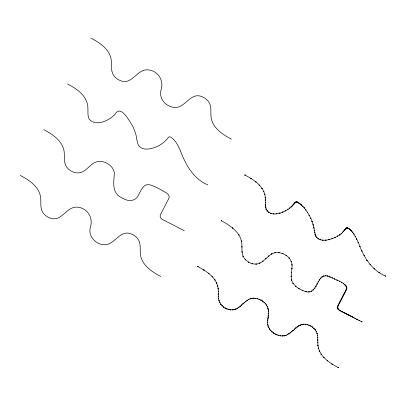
<?xml version="1.0" encoding="UTF-8"?>
<svg xmlns="http://www.w3.org/2000/svg" width="406" height="406" viewBox="0 0 406 406"><rect width="100%" height="100%" fill="white"/><g stroke="black" fill="none" stroke-linecap="round" stroke-linejoin="round"><path stroke-width="0.61" d="M385.421 276.065C371.82 270.259 363.73 257.272 358.879 243.91C356.549 238.611 354.205 232.902 349.566 229.172C349.272 228.492 347.323 228.208 347.972 228.213C344.76 227.187 341.999 235.231 338.254 235.739A35.048 31.632 26.9 0 1 332.844 238.444C327.809 240.256 320.923 241.803 316.716 237.485C313.975 233.531 314.67 228.319 312.894 223.96A50.846 45.893 26.9 0 0 310.194 217.139C307.235 211.49 302.871 204.416 296.893 202.163C296.786 201.833 297.222 201.757 297.324 201.894C297.192 202.574 297.801 202.508 298.08 202.797C298.517 202.274 297.649 201.97 296.953 202.259C295.233 201.503 297.207 201.538 296.405 202.168C295.964 202.401 296.563 201.559 297.004 201.823C294.903 201.833 293.056 205.619 291.112 206.999C284.87 212.5 271.02 218.55 266.082 208.841C264.819 203.695 266.326 198.204 264.402 193.154C261.246 184.42 252.776 179.213 244.985 175.052M347.374 227.999C347.333 228.466 347.379 227.314 347.861 228.345C349.114 228.035 348.622 229.157 348.368 228.355M347.44 228.076L347.8 227.837L348.297 228.385M294.776 202.909C294.076 203.974 295.538 201.894 294.873 202.995M345.44 229.197C344.511 229.644 345.78 229.598 346.181 228.69C346.242 227.264 347.551 228.542 346.841 228.045M184.288 230.684L163.994 220.265C160.614 219.428 158.766 215.931 161.273 213.084L168.343 199.356C170.545 196.57 167.998 193.454 165.328 192.256C160.065 189.404 154.874 185.994 148.977 184.649C143.186 183.908 140.978 190.576 138.695 194.621C136.502 201 128.793 201.939 123.571 198.676C111.229 193.89 113.817 183.223 114.35 172.697C112.726 163.557 100.099 157.939 92.568 163.867C88.036 167.201 84.27 172.712 78.14 172.956C73.714 172.986 69.416 170.779 66.777 167.242C63.448 162.735 64.772 156.939 64.173 151.758C62.757 140.933 52.673 134.416 43.853 129.671M361.868 321.831L341.573 311.417C338.188 310.575 336.341 307.083 338.853 304.236L345.917 290.503C349.881 282.662 332.458 279.013 327.941 276.08C315.371 273.187 318.258 297.837 303.515 290.787C298.745 289.026 294.03 285.951 291.95 281.125C290.315 276.278 292.01 271.213 292.076 266.275C292.376 262.002 289.854 258.074 286.641 255.633C286.697 255.435 286.565 255.349 286.433 255.283C286.164 255.13 285.885 255.653 286.352 255.795C282.982 252.405 274.552 251.04 270.147 255.014C265.615 258.353 261.85 263.864 255.719 264.103C251.294 264.139 246.995 261.926 244.356 258.389C241.027 253.882 242.352 248.091 241.753 242.905C240.337 232.08 230.248 225.563 221.432 220.823M90.964 38.134C99.297 42.554 108.641 48.421 110.945 58.256C112.208 63.189 110.594 68.487 112.528 73.278A12.388 11.185 26.9 0 0 114.746 76.775L116.74 78.602A12.977 11.713 26.9 0 0 120.237 80.53C131.371 85.564 136.411 70.441 146.378 69.817C157.097 69.482 164.405 79.835 161.03 89.914C158.233 99.597 167.764 108.61 177.209 107.357C186.303 105.53 191.495 91.979 202.127 96.75A12.977 11.713 26.9 0 1 205.619 98.678L207.618 100.51A12.388 11.185 26.9 0 1 209.836 104.002C211.77 108.793 210.151 114.091 211.419 119.024C213.718 128.859 223.067 134.726 231.395 139.146M67.411 83.905C75.739 88.325 85.087 94.187 87.386 104.027C88.706 108.94 86.935 114.299 89.056 119.019C95.983 127.119 108.828 120.623 115.045 114.39C120.765 103.606 129.95 122.099 132.615 125.987A50.846 45.893 26.9 0 1 135.315 132.813C137.091 137.172 136.396 142.384 139.136 146.338C143.343 150.656 150.23 149.103 155.27 147.297A35.048 31.632 26.9 0 0 160.674 144.592C163.725 142.755 166.181 140.151 168.404 137.411C168.967 136.583 170.078 136.741 170.809 137.238C175.453 140.136 177.955 145.348 180.162 150.154C185.461 164.268 193.139 178.782 207.842 184.918M197.879 266.59C206.207 271.01 215.556 276.877 217.86 286.712C219.113 291.645 217.499 296.943 219.443 301.734A12.388 11.185 26.9 0 0 221.656 305.231L223.655 307.058A12.977 11.713 26.9 0 0 227.152 308.986C228.532 309.002 231.978 310.499 230.39 309.854C230.309 309.479 230.938 309.473 230.943 309.824C241.164 310.757 245.244 296.197 255.816 298.44C266.382 299.709 270.761 310.22 267.808 319.644C265.6 329.383 276.207 337.69 285.311 335.574C293.523 332.763 298.948 320.699 309.037 325.206A12.977 11.713 26.9 0 1 312.534 327.135L314.528 328.962A12.388 11.185 26.9 0 1 316.746 332.458C318.685 337.249 317.066 342.547 318.329 347.48C320.633 357.316 329.982 363.182 338.31 367.603M20.3 175.443C28.633 179.863 37.976 185.725 40.28 195.565C41.534 200.498 39.925 205.796 41.864 210.587A12.388 11.185 26.9 0 0 44.081 214.079L46.076 215.911A12.977 11.713 26.9 0 0 49.573 217.839C60.707 222.869 65.747 207.75 75.714 207.126C86.432 206.791 93.74 217.144 90.365 227.223C87.569 236.906 97.1 245.919 106.545 244.666C115.639 242.834 120.831 229.288 131.463 234.059A12.977 11.713 26.9 0 1 134.954 235.982L136.954 237.814A12.388 11.185 26.9 0 1 139.172 241.311C141.293 246.767 139.172 252.867 141.318 258.353C144.475 267.087 152.94 272.294 160.73 276.456M345.455 229.207C345.729 228.299 345.882 228.619 346.572 228.03C344.872 228.867 348.115 227.055 346.825 228.01M295.999 202.076L295.989 201.98M197.6 266.549C198.326 267.458 198.092 265.656 197.6 266.549M203.716 270.026C204.457 270.929 204.203 269.122 203.716 270.026M208.486 273.416C209.197 274.319 208.994 272.553 208.486 273.395M212.069 276.709C212.78 277.618 212.582 275.836 212.069 276.694M214.637 279.907C215.317 280.83 215.185 279.039 214.642 279.886M216.357 282.987C217.093 283.885 216.85 282.104 216.362 282.972M217.403 285.951C218.123 286.869 217.89 285.063 217.403 285.951M217.936 288.783C218.621 289.706 218.484 287.92 217.941 288.767M221.153 220.778L221.712 220.879L221.158 220.742M218.129 291.483C218.864 292.391 218.601 290.6 218.129 291.483M218.144 294.035C218.804 294.959 218.738 293.157 218.149 294.015M218.154 296.431C218.829 297.359 218.697 295.573 218.159 296.41M218.326 298.664C219.022 299.577 218.864 297.791 218.326 298.649M218.804 300.729C219.57 301.617 219.24 299.846 218.804 300.729M219.595 302.607L220.148 302.709L219.6 302.572M220.651 304.297C221.351 305.21 221.184 303.419 220.651 304.297M221.94 305.779L222.498 305.88L221.95 305.743M223.417 307.048L223.975 307.154L223.427 307.012M225.041 308.098C225.761 309.007 225.553 307.2 225.041 308.098M226.771 308.905C227.497 309.808 227.253 308.032 226.776 308.89M228.568 309.468L229.121 309.575L228.573 309.433M232.491 228.015L233.049 228.121L232.501 227.979M232.181 309.819C232.856 310.732 232.755 308.961 232.181 309.803M233.917 309.58L234.475 309.687L233.927 309.545M238.642 234.83C239.337 235.764 239.139 233.932 238.642 234.83M235.561 309.062C236.226 309.981 236.15 308.19 235.566 309.042M237.109 308.291C237.845 309.199 237.586 307.403 237.109 308.291M241.184 241.144L241.743 241.245L241.189 241.103M238.581 307.322C239.342 308.215 239.038 306.434 238.581 307.322M244.711 175.011C245.442 175.92 245.178 174.123 244.711 175.011M241.702 246.868C242.362 247.792 242.28 246.006 241.702 246.848M241.773 251.923L242.331 252.024L241.778 251.887M240.002 306.21C240.656 307.144 240.575 305.332 240.002 306.19M242.854 256.232L243.407 256.333L242.859 256.196M241.382 305.002C242.083 305.911 241.92 304.13 241.387 304.982M242.752 303.754L243.306 303.855L242.758 303.718M245.194 259.698C245.894 260.616 245.711 258.805 245.194 259.698M244.123 302.521C244.838 303.429 244.64 301.633 244.123 302.521M250.827 178.488C251.558 179.391 251.329 177.605 250.827 178.488M245.518 301.348L246.072 301.45L245.523 301.313M248.411 262.22C249.137 263.129 248.908 261.342 248.411 262.22M246.96 300.293C247.69 301.196 247.462 299.384 246.96 300.293M248.462 299.405C249.172 300.323 248.959 298.522 248.462 299.405M250.05 298.74L250.603 298.841L250.055 298.704M255.592 181.878C256.287 182.796 256.11 181.005 255.597 181.858M252.121 263.702C252.811 264.616 252.679 262.824 252.121 263.682M251.74 298.344C252.39 299.278 252.314 297.466 251.74 298.324M253.511 298.222C254.186 299.151 254.08 297.354 253.511 298.207M259.18 185.172C259.891 186.08 259.683 184.309 259.18 185.156M255.932 264.037L256.485 264.139L255.937 264.002M255.333 298.364L255.887 298.466L255.338 298.329M261.748 188.369L262.301 188.47L261.753 188.328M257.165 298.745L257.724 298.852L257.171 298.709M259.47 263.144C260.16 264.062 259.987 262.261 259.47 263.124M263.469 191.449C264.144 192.378 264.002 190.587 263.474 191.429M258.972 299.349C259.632 300.267 259.576 298.481 258.977 299.329M264.514 194.413C265.225 195.327 265.011 193.535 264.514 194.413M265.047 197.245L265.6 197.352L265.052 197.209M260.718 300.156C261.464 301.044 261.19 299.293 260.723 300.135M265.24 199.945C265.935 200.848 265.778 199.072 265.24 199.925M262.616 261.195C263.352 262.088 263.103 260.332 262.616 261.18M265.255 202.498C265.966 203.406 265.747 201.609 265.255 202.477M265.265 204.893C265.996 205.791 265.752 204.015 265.265 204.873M265.438 207.126C266.148 208.034 265.945 206.248 265.438 207.111M265.935 209.181C266.605 210.1 266.514 208.329 265.94 209.166M262.362 301.14C263.052 302.059 262.885 300.252 262.367 301.125M266.915 210.998C267.625 211.912 267.432 210.095 266.915 210.998M265.544 258.683C266.265 259.596 266.052 257.785 265.544 258.683M263.875 302.292L264.428 302.394L263.88 302.257M268.473 212.455C269.178 213.373 269.005 211.582 268.478 212.439M265.209 303.592C265.92 304.51 265.707 302.709 265.209 303.592M268.447 256.09C269.178 256.988 268.934 255.222 268.452 256.069M266.336 305.013L266.889 305.119L266.341 304.977M270.645 213.444C271.309 214.373 271.233 212.571 270.645 213.444M267.214 306.545L267.767 306.647L267.219 306.51M267.808 308.164C268.544 309.073 268.28 307.276 267.808 308.164M267.387 322.501C268.138 323.409 267.818 321.618 267.387 322.501M267.437 320.71C268.163 321.618 267.95 319.827 267.437 320.71M267.6 318.888C268.254 319.811 268.209 318.02 267.605 318.872M267.498 324.252L268.051 324.353L267.503 324.216M267.818 317.056C268.488 317.974 268.386 316.188 267.818 317.035M268.133 309.859C268.868 310.752 268.63 308.986 268.138 309.839M268.031 315.218C268.711 316.142 268.559 314.361 268.031 315.198M268.244 311.605C268.99 312.508 268.711 310.712 268.244 311.605M268.193 313.396L268.747 313.498L268.199 313.361M267.823 325.942C268.513 326.86 268.341 325.059 267.823 325.927M271.507 253.907C272.238 254.811 272.01 253.024 271.507 253.907M273.35 213.876C274.025 214.794 273.918 212.998 273.355 213.855M268.417 327.561C269.158 328.469 268.904 326.657 268.417 327.561M269.295 329.093C270.01 330.012 269.792 328.205 269.295 329.093M270.421 330.52L270.98 330.621L270.426 330.479M276.405 213.729L276.958 213.83L276.41 213.693M274.908 252.639C275.638 253.542 275.395 251.756 274.913 252.618M271.756 331.814C272.487 332.722 272.253 330.936 271.756 331.814M273.268 332.966C273.974 333.879 273.781 332.093 273.268 332.966M279.561 213.069C280.282 213.987 280.069 212.176 279.561 213.069M274.913 333.955L275.466 334.057L274.918 333.92M278.683 252.568C279.358 253.491 279.247 251.695 278.689 252.552M276.659 334.757C277.354 335.681 277.171 333.884 276.659 334.742M282.581 212.033C283.312 212.952 283.053 211.14 282.581 212.033M278.465 335.361C279.206 336.254 278.963 334.478 278.465 335.341M282.53 253.577L283.083 253.684L282.535 253.542M285.291 210.775C286.068 211.663 285.722 209.872 285.291 210.775M280.297 335.742C281.043 336.645 280.769 334.838 280.297 335.742M287.595 209.425C288.296 210.354 288.113 208.537 287.595 209.425M282.119 335.884C282.855 336.792 282.591 334.986 282.119 335.884M289.468 208.095C290.178 209.009 289.98 207.217 289.468 208.08M283.895 335.767C284.576 336.681 284.439 334.889 283.895 335.747M290.94 206.862C291.63 207.776 291.498 205.984 290.945 206.842M289.031 258.13C289.732 259.043 289.539 257.257 289.036 258.109M285.58 335.371C286.311 336.275 286.073 334.473 285.58 335.371M292.061 205.786C292.746 206.705 292.579 204.939 292.061 205.766M292.904 204.893C293.584 205.812 293.447 204.02 292.904 204.873M287.169 334.701L287.722 334.808L287.174 334.666M291 261.307L291.554 261.408L291.006 261.271M293.538 204.167C294.264 205.066 294.045 203.294 293.543 204.147M294.03 203.579L294.583 203.685L294.035 203.543M290.94 276.339C291.63 277.257 291.498 275.456 290.945 276.319M291.224 272.507C291.939 273.421 291.731 271.629 291.224 272.507M288.671 333.818L289.229 333.92L288.676 333.783M291.762 264.859L292.315 264.961L291.767 264.824M291.665 268.64C292.396 269.543 292.163 267.747 291.665 268.64M291.33 279.988C292.021 280.916 291.878 279.1 291.33 279.988M295 202.442C296.218 202.63 295.629 202.3 295.664 201.828C296.065 201.615 295.203 202.624 295.005 202.401M290.112 332.763C290.843 333.656 290.615 331.885 290.112 332.742M292.848 283.327L293.406 283.429L292.853 283.292M291.508 331.59C292.218 332.499 292.021 330.712 291.513 331.57M298.41 202.858C299.146 203.761 298.902 201.955 298.41 202.858M292.878 330.352C293.604 331.26 293.381 329.474 292.878 330.352M295.441 286.245L295.994 286.347L295.446 286.205M299.151 203.365C299.882 204.274 299.628 202.477 299.151 203.365M294.248 329.104C294.934 330.022 294.812 328.226 294.248 329.088M300.054 204.061C300.79 204.964 300.557 203.152 300.054 204.061M295.629 327.901C296.314 328.814 296.172 327.023 295.634 327.881M301.156 204.994C301.881 205.898 301.658 204.122 301.161 204.979M298.72 288.636C299.354 289.569 299.283 287.793 298.72 288.615M297.05 326.784L297.603 326.886L297.055 326.749M302.47 206.248L303.028 206.349L302.475 206.207M298.522 325.815C299.222 326.728 299.055 324.932 298.522 325.8M303.962 207.867C304.683 208.775 304.475 206.974 303.962 207.867M300.07 325.049C300.734 325.967 300.633 324.191 300.07 325.028M305.576 209.887C306.291 210.805 306.068 208.999 305.576 209.887M302.292 290.402C303.028 291.31 302.759 289.503 302.292 290.402M301.714 324.526C302.424 325.445 302.211 323.638 301.714 324.526M307.261 212.338L307.819 212.439L307.266 212.302M303.449 324.287C304.14 325.196 303.987 323.445 303.455 324.272M308.936 215.19L309.494 215.292L308.946 215.155M305.779 291.442L306.332 291.544L305.784 291.401M305.251 324.328C305.987 325.226 305.743 323.44 305.251 324.328M310.504 218.352C311.235 219.25 310.986 217.474 310.504 218.332M307.063 324.638C307.748 325.561 307.611 323.765 307.068 324.617M311.849 221.656C312.539 222.574 312.366 220.768 311.854 221.635M308.793 291.66C309.499 292.579 309.301 290.767 308.793 291.66M312.904 224.888C313.65 225.787 313.371 223.99 312.904 224.888M308.859 325.201L309.413 325.302L308.864 325.165M313.655 227.852C314.31 228.776 314.259 226.984 313.655 227.837M311.179 291.072L311.732 291.173L311.184 291.036M314.153 230.43C314.843 231.339 314.716 229.563 314.158 230.41M314.528 232.582L315.081 232.684L314.533 232.547M310.59 326.013L311.143 326.114L310.595 325.977M314.929 234.399C315.609 235.313 315.477 233.546 314.929 234.379M313.046 289.843C313.686 290.767 313.665 288.981 313.051 289.823M315.533 236.023C316.259 236.926 316.035 235.14 315.533 236.023M312.214 327.058C312.955 327.967 312.666 326.17 312.214 327.058M316.502 237.52L317.061 237.622L316.507 237.485M314.538 288.138C315.198 289.067 315.097 287.26 314.538 288.118M313.691 328.327C314.432 329.225 314.178 327.439 313.691 328.327M315.782 286.118L316.34 286.225L315.787 286.083M317.984 238.794L318.537 238.895L317.989 238.753M316.913 283.961L317.472 284.068L316.924 283.926M314.98 329.814C315.675 330.733 315.487 328.941 314.98 329.794M318.045 281.82C318.776 282.723 318.543 280.937 318.05 281.805M320.035 239.713C320.76 240.626 320.532 238.819 320.035 239.713M316.041 331.499C316.781 332.397 316.533 330.606 316.041 331.499M316.827 333.382L317.385 333.483L316.832 333.346M319.233 279.82C319.903 280.744 319.771 278.958 319.233 279.805M317.304 335.442C317.999 336.376 317.802 334.544 317.304 335.442M317.477 337.675C318.208 338.574 317.964 336.797 317.477 337.66M317.487 340.076C318.223 340.984 317.959 339.188 317.487 340.076M317.502 342.623C318.208 343.537 318.03 341.745 317.507 342.608M320.517 278.09C321.268 278.988 320.979 277.186 320.517 278.09M317.695 345.323C318.411 346.242 318.187 344.435 317.695 345.323M322.638 240.174C323.318 241.088 323.186 239.307 322.638 240.154M318.228 348.155L318.781 348.262L318.233 348.12M321.948 276.74C322.623 277.663 322.511 275.867 321.953 276.725M319.273 351.119C319.908 352.058 319.837 350.282 319.273 351.104M323.577 275.907L324.13 276.014L323.582 275.872M325.648 240.119L326.201 240.22L325.653 240.083M320.994 354.205C321.653 355.128 321.572 353.337 320.994 354.184M325.429 275.684C326.16 276.587 325.937 274.776 325.429 275.684M323.562 357.397C324.292 358.295 324.049 356.519 323.567 357.376M328.84 239.57C329.56 240.479 329.337 238.687 328.845 239.55M327.49 275.994C328.185 276.917 328.038 275.101 327.49 275.994M329.708 276.719C330.418 277.628 330.2 275.831 329.708 276.699M331.981 238.621C332.758 239.515 332.412 237.718 331.981 238.621M327.145 360.695C327.85 361.599 327.678 359.823 327.15 360.675M332.032 277.734L332.59 277.836L332.042 277.699M334.864 237.414C335.6 238.307 335.356 236.531 334.864 237.393M334.422 278.922C335.158 279.825 334.894 278.034 334.422 278.922M337.361 236.074C338.091 236.977 337.828 235.191 337.361 236.053M331.915 364.086L332.468 364.187L331.92 364.05M336.828 280.155L337.386 280.257L336.833 280.12M339.421 234.724C340.132 235.627 339.974 233.851 339.426 234.704M337.325 307.763C338.005 308.687 337.868 306.895 337.325 307.748M337.401 306.992L337.954 307.098L337.406 306.956M337.472 308.479C338.234 309.372 337.914 307.581 337.472 308.479M337.645 306.18C338.335 307.093 338.188 305.302 337.645 306.16M341.07 233.435C341.806 234.343 341.542 232.552 341.07 233.435M337.868 309.123C338.538 310.037 338.442 308.266 337.868 309.103M338.005 305.332L338.558 305.434L338.01 305.297M339.167 281.383C339.923 282.282 339.629 280.485 339.167 281.383M338.431 304.47C339.167 305.368 338.898 303.607 338.437 304.449M338.477 309.712L339.035 309.814L338.482 309.676M338.878 303.597C339.594 304.52 339.365 302.709 338.878 303.597M342.339 232.283C343.09 233.186 342.806 231.384 342.339 232.283M339.33 302.729C340.03 303.647 339.863 301.856 339.33 302.709M339.254 310.255C339.984 311.169 339.746 309.362 339.254 310.255M339.776 301.861C340.482 302.769 340.289 300.978 339.776 301.841M343.293 231.308L343.852 231.415L343.298 231.273M340.223 300.988C340.933 301.912 340.72 300.095 340.223 300.988M341.339 282.591C342.055 283.505 341.827 281.693 341.339 282.591M340.142 310.773C340.776 311.707 340.71 309.93 340.142 310.752M340.67 300.12C341.35 301.044 341.192 299.263 340.675 300.1M344.014 230.512C344.75 231.415 344.506 229.613 344.014 230.512M338.031 367.562C338.726 368.47 338.568 366.689 338.036 367.542M341.116 299.247L341.674 299.354L341.121 299.212M344.562 229.867C345.318 230.765 345.024 228.974 344.562 229.867M341.568 298.38C342.304 299.283 342.055 297.481 341.568 298.38M341.091 311.27C341.852 312.163 341.522 310.367 341.091 311.27M342.014 297.512C342.669 298.43 342.613 296.644 342.014 297.491M342.461 296.639L343.014 296.745L342.466 296.603M343.243 283.758L343.796 283.865L343.248 283.723M342.055 311.762C342.73 312.696 342.603 310.879 342.055 311.762M342.908 295.771C343.588 296.695 343.456 294.903 342.913 295.751M343.354 294.903C344.075 295.812 343.867 294.005 343.354 294.903M343.801 294.03C344.532 294.929 344.288 293.157 343.806 294.015M343.019 312.26L343.572 312.361L343.024 312.224M344.252 293.162L344.806 293.264L344.258 293.127M344.765 284.885C345.501 285.794 345.237 283.997 344.765 284.885M344.699 292.295C345.404 293.213 345.207 291.401 344.699 292.295M343.983 312.752L344.537 312.859L343.989 312.716M345.146 291.422C345.841 292.33 345.668 290.574 345.146 291.406M345.592 290.554L346.151 290.655L345.597 290.518M345.816 285.946C346.551 286.849 346.303 285.048 345.816 285.946M344.943 313.249C345.653 314.153 345.46 312.387 344.948 313.229M346.029 289.681C346.754 290.584 346.536 288.808 346.029 289.666M348.825 228.791C349.525 229.715 349.327 227.898 348.825 228.791M346.369 286.946L346.922 287.047L346.374 286.91M346.369 288.798C347.049 289.727 346.917 287.915 346.369 288.798M346.521 287.89L347.074 287.996L346.526 287.854M349.48 229.283L350.033 229.385L349.485 229.243M345.907 313.742C346.643 314.655 346.354 312.859 345.907 313.742M350.266 229.963C351.007 230.857 350.769 229.085 350.266 229.948M346.871 314.239C347.602 315.142 347.374 313.356 346.871 314.239M351.21 230.907C351.88 231.831 351.758 230.05 351.215 230.892M347.846 314.736C348.576 315.64 348.348 313.863 347.851 314.721M352.332 232.202C353.042 233.115 352.844 231.324 352.337 232.186M348.845 315.254C349.51 316.178 349.419 314.391 348.85 315.234M349.891 315.787C350.581 316.695 350.424 314.944 349.896 315.772M353.606 233.942C354.331 234.856 354.098 233.034 353.606 233.942M350.997 316.355C351.672 317.269 351.576 315.498 351.002 316.335M354.971 236.19L355.529 236.292L354.981 236.155M352.185 316.964C352.926 317.857 352.682 316.076 352.185 316.944M356.427 239.027C357.158 239.926 356.92 238.144 356.432 239.007M353.489 317.634C354.194 318.543 354.002 316.751 353.489 317.614M357.996 242.478L358.554 242.58L358.006 242.438M354.991 318.405L355.549 318.507L354.996 318.37M359.726 246.503C360.457 247.411 360.198 245.62 359.726 246.503M356.788 319.324C357.519 320.238 357.255 318.426 356.788 319.324M361.675 250.979L362.233 251.081L361.685 250.944M358.955 320.441L359.508 320.542L358.96 320.405M363.954 255.673L364.507 255.78L363.959 255.638M361.589 321.791C362.314 322.694 362.086 320.907 361.589 321.791M366.669 260.337C367.344 261.251 367.247 259.48 366.674 260.322M369.973 264.748L370.526 264.849L369.978 264.712M374.012 268.792L374.571 268.894L374.017 268.752M378.986 272.497C379.737 273.395 379.463 271.609 378.986 272.497M385.142 276.024L385.695 276.126L385.147 275.984"/></g></svg>
